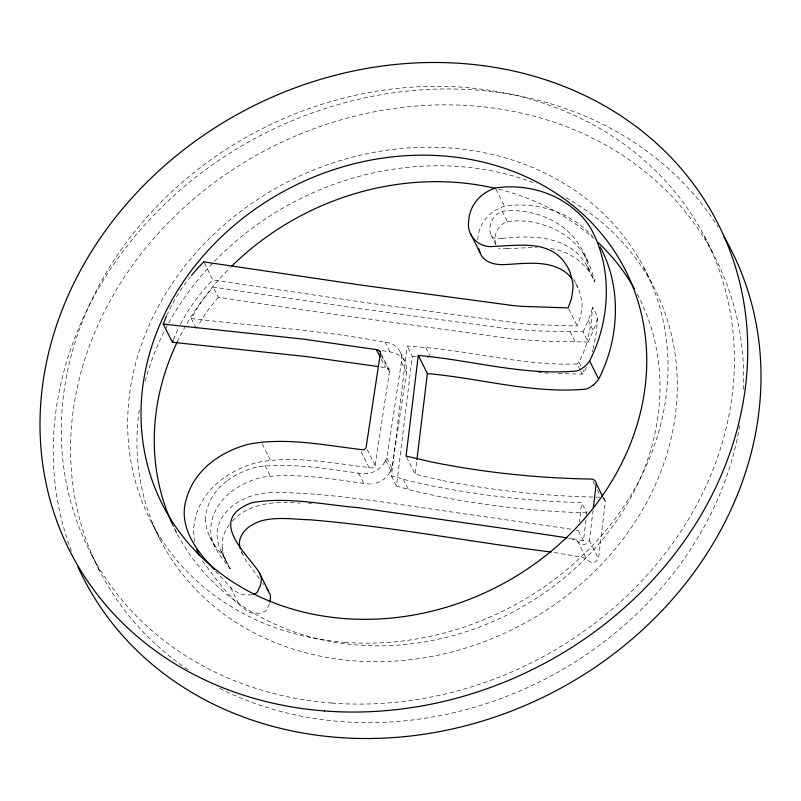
<?xml version="1.0" encoding="UTF-8"?>
<svg xmlns="http://www.w3.org/2000/svg" width="801" height="801" viewBox="0 0 801 801"><rect width="100%" height="100%" fill="white"/><g stroke="black" fill="none" stroke-linecap="round" stroke-linejoin="round"><path stroke-width="0.6" stroke-dasharray="4 3" d="M593.03 349.106L596.174 333.616L597.756 317.186L592.65 306.993L591.068 323.424L587.924 338.903M580.124 370.002L577.06 363.874A3.404 2.944 -26.6 0 1 576.62 363.954C525.646 365.867 476.154 352.1 425.752 347.554L407.188 346.042L391.399 475.914L411.404 481.391L430.658 485.606A894.457 774.627 -26.6 0 0 581.676 502.648L579.383 521.992M585.952 519.939L583.458 540.825A159.81 138.403 -26.6 0 0 576.47 539.433L568.5 538.152M586.572 514.653L586.783 512.88L581.676 502.688M583.458 540.825L578.352 530.632L578.562 528.91M593.07 510.097L589.416 540.485L587.073 543.278L584.48 544.56A3.905 3.374 -26.6 0 1 583.308 544.61C579.393 543.809 577.181 539.694 573.015 539.293A61.857 53.577 -26.6 0 0 571.123 538.783L568.289 538.102M586.793 512.85A894.457 774.627 -26.6 0 1 435.754 495.829L414.848 491.173L396.505 486.117L412.295 356.245L407.188 346.042M441.291 480.27L415.148 474.222L416.68 461.636M554.232 552.47L580.214 556.935A61.857 53.577 -26.6 0 1 582.107 557.446C586.262 557.846 588.485 561.962 592.39 562.763A3.905 3.374 -26.6 0 0 593.561 562.702L596.164 561.431L598.507 558.637L605.306 501.696L603.163 497.421M194.373 541.686L193.472 529.05L195.534 516.845A70.418 60.986 -26.6 0 1 201.752 501.917C210.433 486.447 225.181 475.193 241.201 468.094A93.437 80.921 -26.6 0 1 257.782 462.337C295.729 455.118 334.678 463.689 372.475 467.944A2.814 2.433 -26.6 0 0 373.406 467.554L373.566 467.454A5.036 4.365 -26.6 0 0 375.178 465.471L389.406 371.784A4.385 3.795 -26.6 0 0 389.196 369.411M384.83 462.087L386.873 458.142L401.411 362.192A23.159 20.055 -26.6 0 0 401.691 359.599C402.192 352.48 397.326 345.742 390.708 343.339C325.036 330.202 257.762 326.548 191.349 318.558A155.925 135.029 -26.6 0 1 203.614 298.903L213.156 287.078L356.195 308.165L504.26 328.32L535.959 330.903L583.078 331.854L588.184 342.047L544.36 341.246L513.882 339.043L304.04 310.107L218.273 297.281L213.156 287.078M389.937 472.28L391.979 468.345L406.518 372.395A23.159 20.055 -26.6 0 0 406.798 369.792L405.757 363.173L399.869 351.269M269.446 603.864L266.423 610.212A6.748 5.847 -26.6 0 1 265.011 611.453L259.584 613.216L251.674 612.955A16.921 14.648 -26.6 0 1 249.131 612.274C229.627 599.248 215.609 578.502 201.682 559.919M204.365 262.968L212.916 280.05L371.233 303.409L522.222 323.724A336.51 291.424 -26.6 0 0 531.584 324.535L577.281 326.077L580.655 316.355L582.077 306.382A48.19 41.742 -26.6 0 0 581.836 300.816L579.113 290.242A57.682 49.962 -26.6 0 0 573.746 280.67M583.078 331.854L588.144 320.3A84.385 73.081 -26.6 0 0 592.67 306.993M588.184 342.047L593.251 330.493A84.385 73.081 -26.6 0 0 597.776 317.196M586.542 367.439L584.029 372.215A6.768 5.867 -26.6 0 1 582.187 374.097A3.404 2.944 -26.6 0 1 581.736 374.157L556.004 373.506M229.236 524.665L227.884 526.537A35.304 30.568 -26.6 0 0 222.888 538.192A39.209 33.962 -26.6 0 0 222.388 548.244M218.273 297.281L208.731 309.106A155.925 135.029 -26.6 0 0 197.767 326.327M232.27 521.101C249.562 502.407 276.565 501.236 300.205 503.148M230.948 491.894L240.67 485.506A74.883 64.851 -26.6 0 1 262.698 477.146C297.101 472.66 332.105 479.028 366.207 483.734A25.512 22.098 -26.6 0 0 369.001 483.944L372.815 483.714M227.384 480.53L235.564 475.303A74.743 64.731 -26.6 0 1 259.454 466.542M502.177 238.428C532.385 234.923 570.973 235.634 587.113 266.393L594.893 281.952C589.005 259.194 577.952 235.644 557.065 223.149C542.297 214.047 524.645 209.762 507.343 210.853C494.698 210.022 485.516 225.922 491.954 236.605A3.925 3.404 -26.6 0 0 493.266 237.847M587.664 261.126C574.187 233.171 541.436 218.763 511.398 221.126C499.734 221.046 491.694 235.033 496.27 245.396M259.444 466.502C293.326 463.018 327.589 468.705 361.101 473.541A25.512 22.098 -26.6 0 0 363.894 473.741L367.709 473.511M251.985 594.843L242.593 594.813A16.921 14.648 -26.6 0 1 240.04 594.132L231.869 588.785L215.669 571.283M477.726 239.719A40.711 35.254 -26.6 0 1 479.258 230.848C482.282 220.455 490.402 212.095 500.245 207.859A49.582 42.944 -26.6 0 1 504.44 206.137C518.978 203.955 533.957 204.946 548.094 208.951A111.89 96.891 -26.6 0 1 569.281 217.692L578.813 223.799L587.393 230.998A101.296 87.73 -26.6 0 1 592.74 236.665M507.283 248.63L535.388 247.359A120.881 104.691 -26.6 0 1 536.81 247.389M548.705 373.156L538.512 372.505M308.525 503.609L311.619 503.819M412.295 356.245L416.931 356.615M427.374 357.466L428.535 357.566M382.257 350.758C390.508 351.649 400.77 353.161 404.976 361.461M380.335 366.898L385.491 367.749A7.399 6.408 -26.6 0 1 387.263 368.16L389.096 369.461M550.597 248.59C569.871 251.043 587.373 263.96 594.893 281.952M209.792 536.8L218.693 553.751L230.097 568.66L224.991 558.467C215.779 547.574 205.877 535.238 205.607 520.28M259.384 578.793L246.308 561.09L240.01 549.386M262.788 583.308L263.599 584.39M224.991 558.467L221.887 552.95A65.502 56.721 -26.6 0 1 218.373 544.049L217.171 537.03A39.169 33.922 -26.6 0 1 217.542 529.131A35.354 30.618 -26.6 0 1 223.439 515.393C235.544 499.083 256.58 491.964 276.345 492.455C328.71 493.046 380.545 501.857 432.27 509.166L571.363 529.231A159.81 138.403 -26.6 0 1 572.535 529.441M587.113 266.393L589.786 271.749L586.542 260.405L582.557 250.923M704.289 236.025L713.571 254.558M643.854 267.414L653.135 285.947M573.726 279.189L578.002 287.729M588.144 320.3L593.251 330.493M568.73 308.996L577.281 326.077M570.072 331.764L575.178 341.967M495.889 189.056L504.44 206.137M580.965 366.097L578.923 362.022L582.537 354.813A94.077 81.472 -26.6 0 0 583.518 352.45L586.072 345.281A141.066 122.173 -26.6 0 0 587.924 338.903M583.008 370.182L584.029 372.215M502.257 211.344L507.363 221.537M580.635 371.023L582.167 374.077M491.063 234.993L496.169 245.186M603.433 497.321L604.505 499.454M592.99 481.251L594.592 484.455M597.266 489.791L599.939 495.128M589.416 540.485L598.507 558.637M577.561 541.086L586.652 559.238M425.752 347.554L430.347 356.725M401.411 362.192L406.518 372.395M384.941 341.837L390.057 352.04M381.316 353.912L389.336 369.922M381.386 355.764L389.406 371.784M381.216 359.208L385.491 367.749M406.598 457.141L415.148 474.222M403.273 479.268L408.38 489.461M386.873 458.142L391.979 468.345M385.702 460.485L390.808 470.688M391.399 475.914L396.505 486.117M367.188 449.461L375.208 465.481M361.091 451.734L369.111 467.744M358.568 473.111L363.674 483.313M262.237 443.934L270.257 459.954M265.051 465.561L270.157 475.754M191.349 318.558L196.455 328.76M220.976 551.048L226.092 561.251M230.628 587.624L239.719 605.766M171.915 523.403L176.891 533.336M151.85 522.993L161.121 541.526M91.414 554.382L100.696 572.915M214.898 546.993L211.814 538.803L210.743 531.634A50.313 43.574 -26.6 0 1 231.028 491.994M241.111 551.148L242.152 553.661M222.818 551.278L222.368 548.244M166.838 315.454A175.97 152.39 -26.6 0 1 190.408 276.866M173.386 339.644A175.97 152.39 -26.6 0 1 178.733 327.629M180.445 324.245A175.97 152.39 -26.6 0 1 212.856 280M599.889 497.201A877.255 759.728 -26.6 0 1 441.281 480.29M602.813 497.882A6.909 5.977 -26.6 0 1 605.446 501.656M384.76 462.057A21.447 18.573 -26.6 0 1 367.719 473.631M578.873 361.992A6.768 5.867 -26.6 0 1 577.08 363.904M576.039 530.132A159.81 138.403 -26.6 0 1 578.352 530.622M230.257 568.56A71.95 62.308 -26.6 0 1 222.578 551.348M205.557 520.29A50.623 43.845 -26.6 0 1 227.444 480.61M389.867 472.26A21.447 18.573 -26.6 0 1 372.825 483.834M592.79 350.017A141.066 122.173 -26.6 0 1 592.279 351.839M502.187 238.197A34.293 29.697 -26.6 0 1 493.276 237.947M507.293 248.4A34.293 29.697 -26.6 0 1 498.562 248.17M71.459 551.258A363.093 314.453 -26.6 0 1 266.202 132.636A363.093 314.453 -26.6 0 1 718.187 227.124M637.366 294.137A259.454 224.701 -26.6 0 1 505.892 615.568A259.454 224.701 -26.6 0 1 171.945 523.223M177.261 341.887A259.454 224.701 -26.6 0 1 230.217 267.654M498.693 189.186A259.454 224.701 -26.6 0 1 593.911 238.638M188.045 669.766A345.331 299.063 -26.6 0 1 272.34 146.773A345.331 299.063 -26.6 0 1 743.448 389.907M739.764 425.421A345.331 299.063 -26.6 0 1 219.244 688.119M565.997 197.747A277.226 240.08 -26.6 0 1 648.96 498.122A277.226 240.08 -26.6 0 1 328.32 657.661A277.226 240.08 -26.6 0 1 139.214 410.112M145.121 381.196A277.226 240.08 -26.6 0 1 536.269 183.749M331.804 703.048A345.331 299.063 -26.6 0 0 716.675 263.319A345.331 299.063 -26.6 0 0 145.071 219.254A345.331 299.063 -26.6 0 0 331.804 703.048M344.83 642.342A277.226 240.08 -26.6 0 0 653.796 289.331A277.226 240.08 -26.6 0 0 194.923 253.947A277.226 240.08 -26.6 0 0 344.83 642.342"/><path stroke-width="1.2" d="M593.361 507.704L596.214 483.544L602.632 496.35M203.824 261.907L362.142 285.256L513.131 305.571A336.51 291.424 -26.6 0 0 522.492 306.382L568.189 307.924L571.564 298.202L572.995 288.23A48.19 41.742 -26.6 0 0 572.745 282.663L570.022 272.09A57.682 49.962 -26.6 0 0 564.655 262.518C548.174 239.689 518.107 245.667 493.827 246.388C479.499 248.52 466.623 236.125 468.635 221.567A40.711 35.254 -26.6 0 1 470.167 212.696C473.191 202.303 481.311 193.952 491.153 189.707A49.582 42.944 -26.6 0 1 495.358 187.985C509.887 185.802 524.865 186.793 539.013 190.798A111.89 96.891 -26.6 0 1 560.199 199.539L569.721 205.647L578.302 212.846A101.296 87.73 -26.6 0 1 591.068 228.836C612.945 269.096 610.252 320.74 589.596 360.951A25.792 22.338 -26.6 0 1 583.959 367.108L580.805 369.251A17.342 15.019 -26.6 0 1 576.6 371.013C523.263 375.859 471.078 360.029 418.292 355.434L406.067 456.069L432.2 462.117A877.255 759.728 -26.6 0 0 591.929 479.068A6.909 5.977 -26.6 0 1 596.355 483.504M416.941 459.544L427.384 373.586L418.292 355.434M380.315 353.631L366.117 447.328A5.036 4.365 -26.6 0 1 364.495 449.331L364.325 449.401A2.814 2.433 -26.6 0 1 363.384 449.792C325.586 445.536 286.648 436.976 248.69 444.185A93.437 80.921 -26.6 0 0 232.11 449.942C216.09 457.051 201.341 468.295 192.661 483.764A70.418 60.986 -26.6 0 0 186.443 498.693C178.222 523.844 194.072 548.034 210.733 565.566M269.917 602.052L270.498 597.726A15.589 13.497 -26.6 0 0 270.127 594.742L259.274 572.485C247.479 554.422 212.095 524.244 243.154 506.733A36.936 31.99 -26.6 0 1 248.55 504.029A35.755 30.959 -26.6 0 1 252.866 502.517C287.98 496.55 323.944 504.78 359.018 507.754C428.375 517.766 497.832 527.318 567.108 537.841M593.04 385.251L589.886 387.394A17.342 15.019 -26.6 0 1 585.691 389.166C532.345 393.992 480.169 378.202 427.384 373.586M253.396 594.492L255.919 593.301A6.748 5.847 -26.6 0 0 257.331 592.059L260.355 585.711A51.624 44.706 -26.6 0 0 260.826 583.899L261.406 579.574A15.589 13.497 -26.6 0 0 261.036 576.59L259.274 572.485M166.458 316.315A175.97 152.39 -26.6 0 0 163.284 324.095L303.719 339.183L376.41 349.596A7.399 6.408 -26.6 0 1 378.172 350.017L380.004 351.309M551.108 552.039C470.638 541.897 390.818 526.557 309.947 519.779C294.047 519.408 277.627 516.625 261.957 520.66A35.755 30.959 -26.6 0 0 257.642 522.182A36.936 31.99 -26.6 0 0 252.245 524.885C243.854 529.331 236.896 538.803 240.31 548.635M378.272 366.568L307.574 356.715L172.405 342.257L163.314 324.105M572.034 278.518C556.104 259.254 529.281 263.169 507.133 264.47C496.95 265.291 483.994 263.609 479.989 252.525L470.898 234.373M211.384 566.317L214.167 569.531M268.365 590.637L266.793 588.595M600.159 246.978C622.037 287.249 619.343 338.893 598.687 379.103L589.596 360.951M376.41 349.596L380.145 357.076M199.329 555.614L196.405 548.825M479.989 252.525L478.597 248.43M380.105 351.259A4.385 3.795 -26.6 0 1 380.275 353.631M191.549 275.444A175.97 152.39 -26.6 0 1 203.764 261.847M172.375 342.247A175.97 152.39 -26.6 0 1 173.046 340.505M598.667 379.093A25.792 22.338 -26.6 0 1 593.05 385.261M723.964 236.635A363.093 314.453 -26.6 0 1 551.078 693.306A363.093 314.453 -26.6 0 1 77.997 566.948M171.945 523.223A259.454 224.701 -26.6 0 1 177.261 341.887M231.93 265.952A259.454 224.701 -26.6 0 1 495.138 188.335M598.357 242.733A259.454 224.701 -26.6 0 1 634.432 288.76M324.425 710.948A363.093 314.453 -26.6 0 0 729.1 248.59A363.093 314.453 -26.6 0 0 128.09 202.252A363.093 314.453 -26.6 0 0 324.425 710.948M344.25 618.552A259.454 224.701 -26.6 0 0 633.421 288.17A259.454 224.701 -26.6 0 0 203.945 255.058A259.454 224.701 -26.6 0 0 344.25 618.552"/></g></svg>
